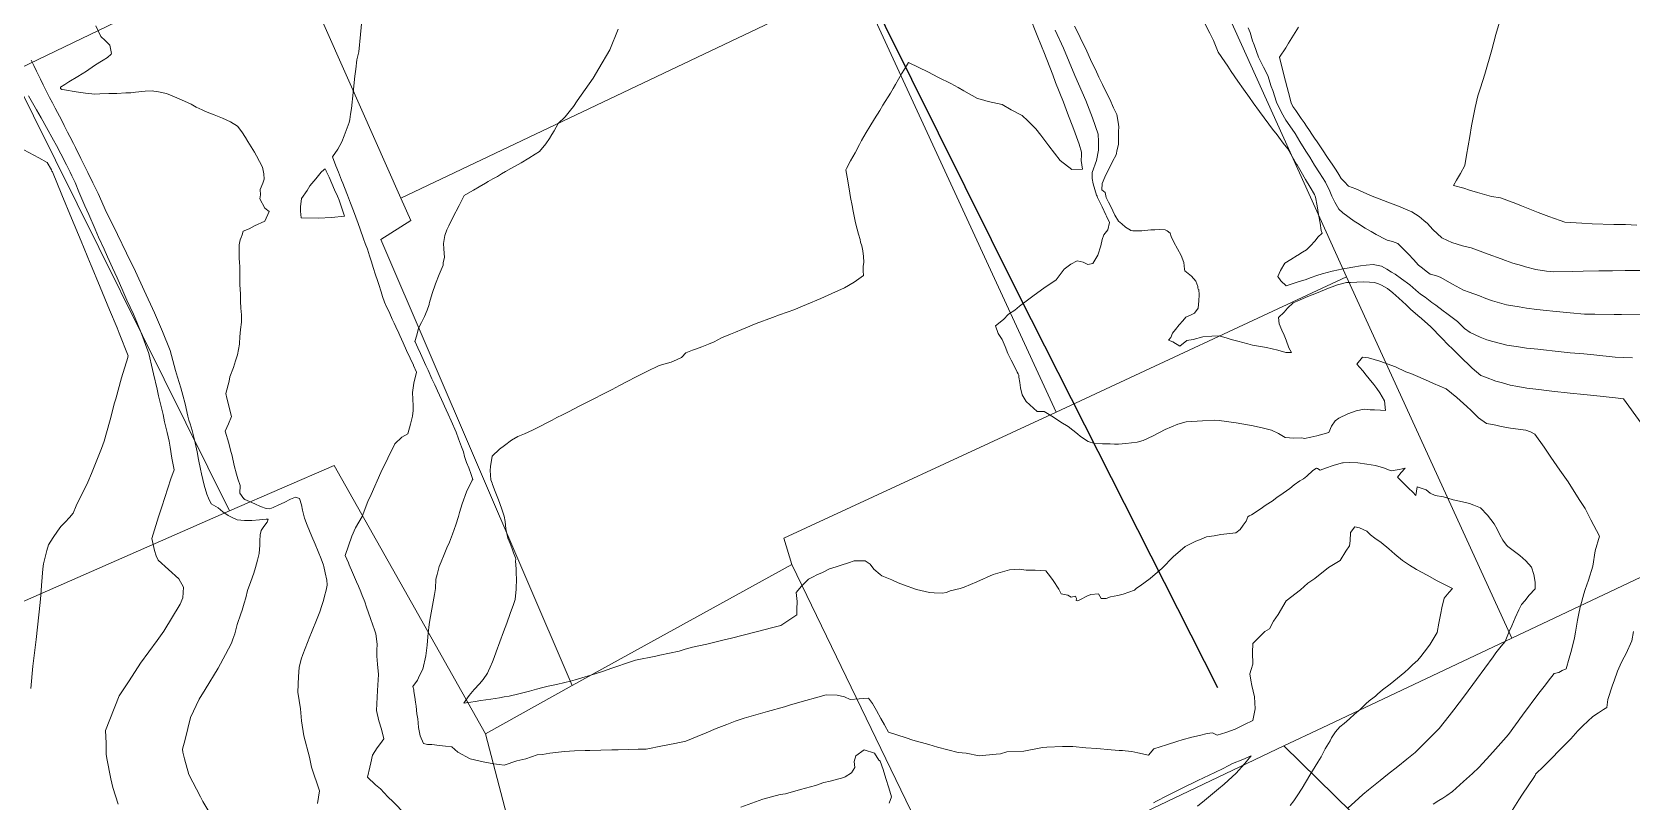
# Model space of a CAD drawing. Header units: inches. Extents: x 11351264 to 11356330, y 6702313 to 6706468.
# Drawn here: x 11352749 to 11353543, y 6703324 to 6703706 of the extents above; entities that cross this region are included whole.
import ezdxf

# ---------------------------------------------------------------- set-up
doc = ezdxf.new("R2010")
doc.units = ezdxf.units.IN
doc.header["$MEASUREMENT"] = 0
doc.layers.add('Shumate_Contours_clip1', color=7, linetype='Continuous', lineweight=0)
doc.layers.add('Shumate_Parcels_clip1', color=7, linetype='Continuous', lineweight=0)
doc.layers.add('Shumate_Streets_clip1', color=7, linetype='Continuous')

msp = doc.modelspace()

# ---------------------------------------------------------------- linework, layer by layer
at = {"layer": 'Shumate_Contours_clip1'}
for points, elevation in [([(11352780.65, 6703708.97), (11352783.19, 6703703.67), (11352785.29, 6703701.74), (11352787.64, 6703699.42), (11352788.48, 6703695.2), (11352788.27, 6703694.97), (11352786.45, 6703693.23), (11352784.36, 6703691.98), (11352782.62, 6703690.99), (11352780.12, 6703689.3), (11352776.07, 6703686.44), (11352771.82, 6703683.77), (11352767.39, 6703681.26), (11352765.26, 6703679.84), (11352763.16, 6703678.56), (11352763.24, 6703677.95), (11352763.77, 6703677.33), (11352765.09, 6703677.18), (11352770.96, 6703676.2), (11352775.64, 6703675.59), (11352780.17, 6703675.09), (11352782.7, 6703675.26), (11352787.08, 6703675.47), (11352789.13, 6703675.45), (11352791.06, 6703675.43), (11352795.55, 6703675.69), (11352798.06, 6703675.83), (11352800.33, 6703676.09), (11352805.15, 6703676.53), (11352808.78, 6703676.77), (11352809.44, 6703676.63), (11352810.59, 6703676.4), (11352811.87, 6703676.17), (11352815.69, 6703675.41), (11352818.51, 6703674.26), (11352823.13, 6703672.3), (11352827.95, 6703670.1), (11352830.55, 6703668.72), (11352833.39, 6703667.29), (11352835.05, 6703666.48), (11352837.25, 6703665.71), (11352839.48, 6703664.79), (11352843.54, 6703663.12), (11352847.48, 6703661.35), (11352850.97, 6703659.2), (11352853.14, 6703656.44), (11352854.92, 6703653.68), (11352856.14, 6703651.57), (11352859.34, 6703646.4), (11352860.38, 6703644.53), (11352863.32, 6703638.86), (11352863.98, 6703635.57), (11352864.23, 6703632.95), (11352863.59, 6703630.96), (11352862.3, 6703627.82), (11352862.31, 6703625.27), (11352862.07, 6703623.18), (11352864.52, 6703618.58), (11352866.76, 6703616.96), (11352864.56, 6703612.13), (11352859.41, 6703609.75), (11352856.72, 6703608.28), (11352853.87, 6703607.19), (11352853.25, 6703605.31), (11352852.86, 6703604.11), (11352852.34, 6703602.81), (11352851.77, 6703600.47), (11352851.73, 6703596.98), (11352851.83, 6703594.17), (11352851.99, 6703591.38), (11352852.07, 6703590.07), (11352852.08, 6703585.65), (11352852.1, 6703582.77), (11352852.21, 6703579.96), (11352852.28, 6703579.04), (11352852.3, 6703578.47), (11352852.39, 6703575.96), (11352852.49, 6703572.52), (11352852.65, 6703569.09), (11352852.92, 6703565.69), (11352852.95, 6703562.14), (11352852.55, 6703558.48), (11352852.18, 6703554.84), (11352851.92, 6703551.43), (11352851.92, 6703551.27), (11352851.91, 6703551.09), (11352850.95, 6703545.95), (11352850.07, 6703542.94), (11352849.02, 6703539.55), (11352847.19, 6703535.02), (11352846.77, 6703532.83), (11352845.14, 6703526.72), (11352845.72, 6703524.46), (11352848.07, 6703515.39), (11352846.55, 6703511.75), (11352844.93, 6703508.04), (11352846.61, 6703502.04), (11352847.51, 6703498.61), (11352848.26, 6703495.87), (11352849.4, 6703491.04), (11352850.55, 6703486.78), (11352851.21, 6703484.38), (11352852.37, 6703481.14), (11352852.11, 6703477.24), (11352854.2, 6703474.54), (11352854.33, 6703474.42), (11352854.57, 6703474.22), (11352856.85, 6703473.25), (11352859.62, 6703472.01), (11352862.39, 6703470.75), (11352865.13, 6703469.79), (11352867.04, 6703469.51), (11352868.62, 6703470.22), (11352871.42, 6703471.46), (11352874.21, 6703472.76), (11352877.29, 6703474.39), (11352879.7, 6703475.4), (11352881.73, 6703474.72), (11352882.72, 6703471.47), (11352883.2, 6703468.86), (11352884.17, 6703464.9), (11352885.57, 6703461.49), (11352887.89, 6703455.75), (11352889.44, 6703452.06), (11352890.96, 6703448.39), (11352892.45, 6703444.75), (11352893.71, 6703441.64), (11352893.83, 6703440.99), (11352894.5, 6703437.89), (11352895.28, 6703434.14), (11352895.38, 6703431.85), (11352895.39, 6703431.75), (11352894.94, 6703429.18), (11352894.19, 6703426.19), (11352893.58, 6703424.06), (11352892.86, 6703421.69), (11352891.77, 6703418.42), (11352890.53, 6703415.19), (11352887.69, 6703408.24), (11352886.92, 6703406.32), (11352884.5, 6703400.39), (11352883.45, 6703397.35), (11352882.63, 6703394.95), (11352881.52, 6703390.94), (11352881.31, 6703386.37), (11352880.9, 6703378.65), (11352882.19, 6703370.4), (11352882.78, 6703364.38), (11352883.91, 6703356.95), (11352886.7, 6703346.38), (11352887.7, 6703341.55), (11352891.59, 6703329.73), (11352890.67, 6703323.41)], 1414), ([(11352912.61, 6703711.56), (11352912.02, 6703704.73), (11352911.12, 6703696.07), (11352910.15, 6703692.03), (11352909.64, 6703687.54), (11352909.25, 6703683.99), (11352908.43, 6703676), (11352907.48, 6703667.93), (11352906.97, 6703665.16), (11352906.74, 6703662.6), (11352906.31, 6703660.99), (11352904.94, 6703657.06), (11352903.97, 6703654.48), (11352902.65, 6703651.47), (11352900.7, 6703647.84), (11352898.15, 6703644.04), (11352899.83, 6703639.61), (11352901.04, 6703636.43), (11352902.56, 6703632.5), (11352903.19, 6703630.98), (11352904.03, 6703628.82), (11352905.53, 6703624.95), (11352907.03, 6703621.09), (11352908.5, 6703617.24), (11352909.62, 6703614.12), (11352910.77, 6703611.05), (11352911.81, 6703608.22), (11352913.5, 6703603.39), (11352914.35, 6703601.08), (11352915.39, 6703598.22), (11352916.48, 6703594.9), (11352917.39, 6703591.97), (11352918.29, 6703589.11), (11352919.47, 6703585.48), (11352920.36, 6703582.74), (11352921.02, 6703580.73), (11352922.17, 6703577.07), (11352922.96, 6703574.74), (11352923.91, 6703571.99), (11352924.78, 6703570.01), (11352925.64, 6703568.15), (11352926.5, 6703566.29), (11352927.77, 6703563.53), (11352928.65, 6703561.61), (11352929.52, 6703559.7), (11352930.95, 6703556.58), (11352931.43, 6703555.54), (11352933.15, 6703551.78), (11352934.87, 6703548.01), (11352936.59, 6703544.25), (11352938.21, 6703540.71), (11352938.29, 6703540.54), (11352939.79, 6703537.26), (11352938.49, 6703531.86), (11352937.72, 6703527.22), (11352938.04, 6703520.58), (11352938.09, 6703518.29), (11352937.72, 6703515.51), (11352936.79, 6703511.56), (11352935.42, 6703506.77), (11352932.43, 6703505.09), (11352929.05, 6703501.82), (11352922.08, 6703487.59), (11352917.36, 6703476.73), (11352915.67, 6703473.1), (11352912.8, 6703465.68), (11352909.55, 6703460.12), (11352907.77, 6703455.94), (11352904.42, 6703446.4), (11352905.99, 6703442.77), (11352906.17, 6703442.33), (11352906.38, 6703441.83), (11352908.04, 6703437.94), (11352909.01, 6703435.66), (11352909.98, 6703433.39), (11352910.96, 6703431.14), (11352912.1, 6703428.45), (11352912.89, 6703426.56), (11352913.82, 6703424.3), (11352914.16, 6703423.45), (11352914.93, 6703420.73), (11352916.96, 6703415.19), (11352918.18, 6703411.85), (11352918.94, 6703409.55), (11352919.67, 6703407.56), (11352919.95, 6703405.14), (11352920.2, 6703402.24), (11352920.13, 6703399.73), (11352920.17, 6703396.46), (11352920.47, 6703392.47), (11352920.97, 6703387.41), (11352920.35, 6703379.5), (11352919.91, 6703369.61), (11352921.15, 6703364.42), (11352922.36, 6703360.4), (11352923.58, 6703355.53), (11352921.89, 6703353.27), (11352920.27, 6703351.04), (11352917.93, 6703347.38), (11352917.13, 6703343.61), (11352916.62, 6703341.56), (11352915.47, 6703336.5), (11352919.44, 6703332.77), (11352921.95, 6703330.73), (11352925.6, 6703326.85), (11352928.13, 6703324.36), (11352934.21, 6703318.15)], 1412), ([(11353039.8, 6703707.36), (11353035.65, 6703697.06), (11353030.22, 6703687.82), (11353027.46, 6703683.04), (11353019.49, 6703671.78), (11353017.62, 6703668.94), (11353016.11, 6703667.17), (11353013.47, 6703663.81), (11353010.1, 6703660.5), (11353008.13, 6703656.97), (11353006.85, 6703655.08), (11353005.74, 6703653.18), (11353003.85, 6703650.53), (11353000.75, 6703646.67), (11352998.66, 6703645.33), (11352995.43, 6703643.41), (11352991.62, 6703640.99), (11352988.69, 6703639.37), (11352986.55, 6703638.27), (11352983.85, 6703636.75), (11352981.91, 6703635.54), (11352979.87, 6703634.27), (11352977.7, 6703633.06), (11352975.33, 6703631.79), (11352973.96, 6703630.98), (11352970.91, 6703629.2), (11352968.12, 6703627.55), (11352967.67, 6703627.38), (11352963.48, 6703624.85), (11352960.93, 6703619.86), (11352957.79, 6703614.03), (11352955.77, 6703609.84), (11352954.76, 6703607.92), (11352953.81, 6703605.08), (11352953.44, 6703603.08), (11352953.21, 6703600.99), (11352953.38, 6703598.47), (11352953.61, 6703594.15), (11352952.94, 6703591.72), (11352952.95, 6703590.3), (11352951.02, 6703585.7), (11352949.19, 6703581.03), (11352947.52, 6703576.23), (11352946.25, 6703571.86), (11352946.07, 6703571.09), (11352945.99, 6703570.83), (11352945.08, 6703567.95), (11352943.76, 6703564.9), (11352942.22, 6703561.98), (11352940.73, 6703559.03), (11352939.93, 6703555.66), (11352938.99, 6703552.43), (11352939.03, 6703552.35), (11352939.03, 6703552.33), (11352940.37, 6703549.41), (11352941.72, 6703546.49), (11352943.06, 6703543.56), (11352944.41, 6703540.63), (11352945.48, 6703538.28), (11352947.42, 6703534.06), (11352948.82, 6703531.01), (11352950.21, 6703527.96), (11352952.2, 6703523.67), (11352954.48, 6703518.7), (11352955.5, 6703516.44), (11352957.01, 6703513.11), (11352959.47, 6703507.54), (11352960.68, 6703504.32), (11352962.17, 6703500.24), (11352963.09, 6703497.78), (11352963.62, 6703495.56), (11352964.63, 6703492.58), (11352965.65, 6703489.8), (11352966.83, 6703486.55), (11352967.66, 6703484.04), (11352967.34, 6703483.81), (11352964.61, 6703478.02), (11352962.42, 6703471.97), (11352961.1, 6703467.77), (11352960.52, 6703465.79), (11352959.23, 6703461.53), (11352957.62, 6703456.92), (11352956.17, 6703453.01), (11352954.88, 6703450.17), (11352953.5, 6703446.97), (11352951.98, 6703443.31), (11352951.03, 6703440.89), (11352949.98, 6703437.05), (11352949.36, 6703434.66), (11352949.16, 6703430), (11352948.65, 6703427.13), (11352947.34, 6703419.88), (11352946.4, 6703414.28), (11352946.13, 6703412.26), (11352945.5, 6703407.89), (11352945.15, 6703404.11), (11352945.02, 6703401.96), (11352944.4, 6703396.72), (11352942.83, 6703390.07), (11352941.27, 6703386.96), (11352940.24, 6703384.67), (11352938, 6703381.4), (11352938.43, 6703379.81), (11352938.44, 6703379.42), (11352938.52, 6703378.93), (11352938.87, 6703376.15), (11352939.26, 6703373.65), (11352939.58, 6703371.67), (11352939.98, 6703367.87), (11352940.35, 6703365.51), (11352940.62, 6703363.45), (11352940.81, 6703361.13), (11352941.51, 6703357.01), (11352943.24, 6703353.26), (11352945.27, 6703352.78), (11352947.31, 6703352.79), (11352951.11, 6703352.26), (11352954.16, 6703351.92), (11352957.37, 6703351.59), (11352960.31, 6703349), (11352966.4, 6703345.61), (11352971.27, 6703344.52), (11352973.66, 6703344.02), (11352978.1, 6703343.22), (11352980.74, 6703342.87), (11352983.24, 6703342.41), (11352989.52, 6703344.65), (11352994.07, 6703345.66), (11352999.67, 6703347.59), (11353002.34, 6703347.84), (11353005.97, 6703348.37), (11353013.21, 6703349.29), (11353018.18, 6703349.54), (11353023.5, 6703349.74), (11353025.81, 6703349.77), (11353036.59, 6703350.07), (11353039.79, 6703350.08), (11353049.67, 6703350.35), (11353053.77, 6703350.4), (11353061.75, 6703352), (11353067.83, 6703353.23), (11353073.37, 6703354.4), (11353078.97, 6703356.77), (11353083.51, 6703358.52), (11353088.35, 6703360.58), (11353093.65, 6703362.58), (11353097.8, 6703364.28), (11353102.26, 6703365.78), (11353105.83, 6703366.85), (11353113.83, 6703369.05), (11353122.27, 6703371.45), (11353125.33, 6703372.36), (11353132.87, 6703374.59), (11353137.61, 6703375.88), (11353142.99, 6703377.42), (11353148.35, 6703377.14), (11353152.06, 6703376.39), (11353154.91, 6703375.02), (11353159.42, 6703375.41), (11353163.97, 6703375.71), (11353165.9, 6703373.02), (11353167.95, 6703369.5), (11353170.07, 6703365.64), (11353171.89, 6703362.47), (11353172.02, 6703362.07), (11353173.94, 6703358.9), (11353182.68, 6703356), (11353185.96, 6703354.89), (11353193.97, 6703352.66), (11353198.25, 6703351.44), (11353208.49, 6703348.81), (11353212.41, 6703348.38), (11353218.79, 6703347.06), (11353227.26, 6703347.94), (11353229.4, 6703348.05), (11353232.55, 6703349.06), (11353241.08, 6703349.36), (11353250.3, 6703351.25), (11353252.49, 6703351.37), (11353260.17, 6703351.68), (11353265.4, 6703351.78), (11353271.76, 6703351.14), (11353277.25, 6703350.71), (11353284.3, 6703350.05), (11353288.3, 6703349.76), (11353289.97, 6703349.72), (11353291.21, 6703349.66), (11353294.53, 6703349.21), (11353297.56, 6703348.62), (11353302.78, 6703347.39), (11353305.43, 6703350.59), (11353311.78, 6703352.52), (11353317.44, 6703354.35), (11353319.5, 6703355), (11353324.35, 6703356.39), (11353328.14, 6703357.19), (11353331.93, 6703358.14), (11353334.54, 6703358.58), (11353336.84, 6703357.36), (11353341.28, 6703358.74), (11353345.81, 6703360.4), (11353350.5, 6703362.59), (11353354.68, 6703364.61), (11353355.76, 6703370.45), (11353355.39, 6703376.39), (11353354.16, 6703381.98), (11353353.68, 6703384.67), (11353353.2, 6703387.68), (11353353.85, 6703389.95), (11353354.64, 6703392.59), (11353354.37, 6703398.34), (11353354.64, 6703402.81), (11353360.48, 6703408.79), (11353362.84, 6703410.07), (11353364.89, 6703413.78), (11353367.12, 6703417.21), (11353371.14, 6703423.99), (11353378.26, 6703429.44), (11353381.96, 6703432.64), (11353385.34, 6703434.97), (11353392.11, 6703440.5), (11353397.91, 6703443.91), (11353400.81, 6703448.58), (11353402.61, 6703451.23), (11353402.91, 6703453.74), (11353403.12, 6703457.76), (11353405.2, 6703460.63), (11353407.51, 6703460.14), (11353411.09, 6703458.43), (11353412.96, 6703456.64), (11353415.08, 6703454.97), (11353418.3, 6703452.9), (11353422.07, 6703449.65), (11353425.06, 6703446.99), (11353428.84, 6703443.94), (11353432.37, 6703441.63), (11353435.77, 6703439.49), (11353441, 6703436.59), (11353446.07, 6703433.85), (11353449.04, 6703432.39), (11353451.08, 6703431.38), (11353453.72, 6703430.13), (11353451.95, 6703428.17), (11353449.44, 6703425.25), (11353448.28, 6703420.46), (11353447.83, 6703417.86), (11353446.9, 6703412.94), (11353446.11, 6703408.28), (11353442.52, 6703402.38), (11353441.28, 6703400.58), (11353437.95, 6703396.41), (11353436.44, 6703394.53), (11353433.76, 6703392.16), (11353431.77, 6703390.17), (11353430.07, 6703388.62), (11353426.36, 6703385.67), (11353422.67, 6703382.71), (11353418.99, 6703379.75), (11353416.49, 6703377.74), (11353415.37, 6703376.63), (11353414.86, 6703376.12), (11353412.37, 6703374.42), (11353410.69, 6703372.86), (11353407.78, 6703370.14), (11353405.09, 6703367.77), (11353402.52, 6703365.47), (11353399.9, 6703363.19), (11353397.83, 6703361.53), (11353395.53, 6703358.96), (11353393.7, 6703356.11), (11353392.97, 6703354.57), (11353390.54, 6703350.5), (11353388.44, 6703346.63), (11353386.89, 6703344.01), (11353382.95, 6703337.57), (11353379.15, 6703331.06), (11353376.67, 6703327.24), (11353375, 6703324.73), (11353373.11, 6703322.45)], 1410), ([(11353244.09, 6703712.99), (11353247.24, 6703704.96), (11353250.1, 6703698.14), (11353250.88, 6703696.02), (11353255.39, 6703684.64), (11353256.77, 6703680.9), (11353260.64, 6703671.15), (11353262.63, 6703665.65), (11353265.85, 6703657.65), (11353268.48, 6703650.26), (11353269.55, 6703646.34), (11353269.66, 6703644.85), (11353269.39, 6703642.24), (11353270.09, 6703637.89), (11353264.85, 6703637.78), (11353259.07, 6703642.14), (11353253.47, 6703649.48), (11353249.42, 6703654.79), (11353246.91, 6703657.96), (11353243.08, 6703661.81), (11353240.19, 6703664.48), (11353234.7, 6703667.39), (11353230.19, 6703669.93), (11353223.37, 6703671.41), (11353219.97, 6703672.37), (11353218, 6703673.01), (11353211.3, 6703676.76), (11353208.52, 6703678.36), (11353204.82, 6703680.36), (11353198.76, 6703683.43), (11353193.4, 6703686.09), (11353188.87, 6703688.37), (11353183.73, 6703690.87), (11353181.79, 6703687.56), (11353180.35, 6703685.09), (11353177.33, 6703679.81), (11353176.21, 6703677.88), (11353174.9, 6703675.64), (11353171.15, 6703669.7), (11353169.51, 6703667.02), (11353166.94, 6703662.85), (11353164.63, 6703659.1), (11353162.78, 6703656.01), (11353161.67, 6703654.14), (11353160.58, 6703652.15), (11353159.46, 6703650.1), (11353157.28, 6703646.04), (11353155.09, 6703641.99), (11353153.09, 6703638.31), (11353152.74, 6703637.65), (11353153.65, 6703632.05), (11353154.71, 6703625.99), (11353155.09, 6703623.92), (11353155.83, 6703619.93), (11353156.38, 6703617.15), (11353157, 6703613.86), (11353157.56, 6703611.34), (11353158.33, 6703608.23), (11353159.04, 6703605.71), (11353159.77, 6703602.99), (11353160.08, 6703601.68), (11353160.64, 6703599.83), (11353161.21, 6703597.36), (11353161.57, 6703594.56), (11353161.73, 6703591.78), (11353161.27, 6703589.74), (11353161.33, 6703587.6), (11353161.44, 6703585.16), (11353156.92, 6703581.87), (11353152.06, 6703579.06), (11353145.76, 6703576.32), (11353140.33, 6703573.87), (11353133.29, 6703570.84), (11353129.24, 6703569.14), (11353127.35, 6703568.36), (11353119.78, 6703565.64), (11353116.27, 6703564.32), (11353108.23, 6703561.34), (11353103.09, 6703559.25), (11353101.09, 6703558.41), (11353097.94, 6703557.12), (11353095.47, 6703556.08), (11353091.13, 6703554.33), (11353087.35, 6703552.29), (11353084.59, 6703551.16), (11353081.23, 6703549.78), (11353078.17, 6703548.64), (11353076.63, 6703548.18), (11353073.3, 6703546.91), (11353071.45, 6703544.79), (11353071.17, 6703544.6), (11353068.68, 6703543.43), (11353066.03, 6703542.29), (11353063.13, 6703541.34), (11353060.19, 6703540.57), (11353054.05, 6703537.66), (11353048.37, 6703534.81), (11353044.57, 6703532.77), (11353040.52, 6703530.65), (11353036.87, 6703528.76), (11353032.93, 6703526.71), (11353027.03, 6703523.71), (11353020.82, 6703520.54), (11353017.97, 6703519.1), (11353015.1, 6703517.66), (11353012.25, 6703516.22), (11353009.41, 6703514.78), (11353009.4, 6703514.77), (11353007.01, 6703513.45), (11353004.15, 6703511.98), (11353001.2, 6703510.47), (11352997.29, 6703508.53), (11352993.28, 6703506.7), (11352990.01, 6703505.37), (11352986.91, 6703503.61), (11352983.45, 6703500.87), (11352980.96, 6703499.05), (11352977.22, 6703495.62), (11352976.54, 6703490.61), (11352976.27, 6703488.56), (11352976.63, 6703483.86), (11352977.32, 6703482.19), (11352977.48, 6703481.68), (11352978.87, 6703478.14), (11352980.41, 6703474), (11352981.85, 6703469.92), (11352983.19, 6703465.89), (11352983.73, 6703463.33), (11352984.14, 6703459.55), (11352985.15, 6703455.02), (11352986.21, 6703452.34), (11352987.2, 6703449.74), (11352987.94, 6703447.7), (11352988.82, 6703445.29), (11352989.02, 6703444.58), (11352988.99, 6703444.41), (11352988.94, 6703443.73), (11352989.27, 6703439.7), (11352989.25, 6703437.28), (11352989.37, 6703434.99), (11352989.14, 6703429.75), (11352988.67, 6703424.61), (11352987.93, 6703422.13), (11352986.29, 6703417.61), (11352984.61, 6703412.87), (11352982.94, 6703408.61), (11352981.14, 6703403.61), (11352979.3, 6703398.64), (11352978.23, 6703395.85), (11352977.42, 6703393.7), (11352976.25, 6703390.98), (11352975.41, 6703389.28), (11352974.98, 6703388.15), (11352972.85, 6703384.94), (11352971, 6703382.85), (11352968.43, 6703380.03), (11352965.95, 6703377.04), (11352964.17, 6703374.65), (11352963.21, 6703373.25), (11352966.68, 6703373.72), (11352968.92, 6703374.08), (11352971.6, 6703374.47), (11352976.66, 6703375.25), (11352980.98, 6703375.93), (11352983.2, 6703376.3), (11352985.66, 6703376.7), (11352990.48, 6703377.8), (11352993.25, 6703378.46), (11352995.85, 6703379.08), (11352999.37, 6703380.15), (11353002.45, 6703381.01), (11353005.08, 6703381.61), (11353009.23, 6703382.52), (11353013.42, 6703383.49), (11353016.1, 6703384.12), (11353018.52, 6703384.7), (11353021.82, 6703385.71), (11353026.32, 6703387.02), (11353032.05, 6703388.95), (11353036.67, 6703390.53), (11353046.44, 6703393.8), (11353048.37, 6703394.45), (11353058.44, 6703396.57), (11353060.45, 6703397.02), (11353070.05, 6703399.06), (11353073.1, 6703400.05), (11353076.71, 6703400.94), (11353083.73, 6703402.54), (11353091.77, 6703404.48), (11353096.03, 6703405.47), (11353108.28, 6703408.56), (11353116.59, 6703410.73), (11353120.49, 6703411.75), (11353126.41, 6703415.65), (11353128.42, 6703417.02), (11353128.44, 6703419.83), (11353128.64, 6703423.69), (11353128.08, 6703428.07), (11353130.81, 6703431.15), (11353134.28, 6703434.71), (11353136.49, 6703435.9), (11353138.4, 6703436.81), (11353141.23, 6703437.94), (11353144.58, 6703439.75), (11353147.9, 6703440.75), (11353150.41, 6703441.66), (11353154.04, 6703442.76), (11353156.82, 6703443.8), (11353159.35, 6703443.74), (11353162.31, 6703443.77), (11353164.73, 6703442.19), (11353166.66, 6703439.59), (11353169.68, 6703436.94), (11353170.62, 6703436.41), (11353175.59, 6703434.27), (11353178.63, 6703432.93), (11353181.4, 6703431.84), (11353187.73, 6703429.56), (11353194.19, 6703428.09), (11353196.55, 6703427.98), (11353200.52, 6703427.8), (11353202.68, 6703428.07), (11353204.53, 6703428.86), (11353209.48, 6703430.06), (11353211.48, 6703430.69), (11353217.63, 6703433.31), (11353225.75, 6703436.96), (11353233.96, 6703439.35), (11353238.83, 6703439.69), (11353242.12, 6703439.2), (11353246.6, 6703439.19), (11353252, 6703438.73), (11353254.28, 6703435.86), (11353255.51, 6703434.08), (11353258.32, 6703429.72), (11353259.54, 6703427.46), (11353262.77, 6703426.72), (11353264.5, 6703425.81), (11353266.59, 6703426.22), (11353266.85, 6703425.77), (11353267.22, 6703425.05), (11353266.97, 6703424.07), (11353267.84, 6703423.95), (11353269.17, 6703424.52), (11353272.19, 6703426.22), (11353274.33, 6703427.16), (11353278.02, 6703427.43), (11353279.45, 6703425.04), (11353281.88, 6703425.12), (11353284.07, 6703425.86), (11353287.61, 6703426.63), (11353290.28, 6703427.29), (11353295.93, 6703429.2), (11353296.83, 6703430.15), (11353298.71, 6703431.36), (11353303.64, 6703434.98), (11353309.58, 6703440.07), (11353315.15, 6703445.82), (11353321.1, 6703450.79), (11353326.35, 6703453.5), (11353329.02, 6703454.53), (11353331.65, 6703455.64), (11353335.41, 6703456.17), (11353338.68, 6703456.89), (11353346.24, 6703457.7), (11353348.32, 6703459.3), (11353349.76, 6703461.44), (11353351.29, 6703463.49), (11353352.12, 6703465.66), (11353352.83, 6703466.01), (11353353.98, 6703466.5), (11353358.32, 6703469.4), (11353361.23, 6703471.46), (11353364.14, 6703473.38), (11353366.43, 6703475.23), (11353369.61, 6703477.35), (11353373.01, 6703479.63), (11353375.17, 6703481.41), (11353377.95, 6703483.35), (11353379.66, 6703484.46), (11353381.37, 6703485.74), (11353384.43, 6703488.61), (11353386.21, 6703489.67), (11353386.68, 6703489.57), (11353388.03, 6703488.76), (11353390.61, 6703489.65), (11353394.48, 6703491.04), (11353398.38, 6703492.22), (11353399.09, 6703492.36), (11353399.35, 6703492.42), (11353402.74, 6703492.55), (11353406.76, 6703492.33), (11353411.13, 6703491.66), (11353415.51, 6703490.97), (11353419.41, 6703489.83), (11353423.16, 6703488.38), (11353427.13, 6703489.01), (11353430.22, 6703489.63), (11353428.2, 6703487.57), (11353426.41, 6703485.3), (11353427.97, 6703483.65), (11353429.53, 6703482.17), (11353431.86, 6703479.82), (11353433.95, 6703477.79), (11353435.54, 6703476.13), (11353436.18, 6703480.46), (11353440.64, 6703479.02), (11353442.53, 6703477.39), (11353445.04, 6703476.1), (11353449.23, 6703475.46), (11353454.03, 6703473.95), (11353458.63, 6703473.06), (11353462.06, 6703472.12), (11353464.23, 6703471.42), (11353467.52, 6703470.02), (11353470.94, 6703466.37), (11353474.36, 6703462.16), (11353475.85, 6703459.44), (11353477.09, 6703456.62), (11353478.68, 6703453.93), (11353480.44, 6703451.6), (11353481.06, 6703450.94), (11353483.69, 6703448.87), (11353486.98, 6703446.43), (11353490.03, 6703443.7), (11353492.8, 6703440.64), (11353493.98, 6703436.99), (11353494.68, 6703433.27), (11353494.57, 6703429.85), (11353491.61, 6703426.75), (11353489.58, 6703423.94), (11353487.89, 6703422.13), (11353486.55, 6703419.4), (11353484.72, 6703415.52), (11353483.08, 6703411.59), (11353481.82, 6703408.74), (11353479.7, 6703403.81), (11353477.76, 6703401.41), (11353475.13, 6703398.15), (11353473.78, 6703396.18), (11353465.52, 6703384.93), (11353459.53, 6703376.83), (11353454.34, 6703369.98), (11353452.04, 6703366.97), (11353447.1, 6703360.64), (11353444.5, 6703358.19), (11353442.4, 6703356.03), (11353440.7, 6703354.4), (11353439.24, 6703352.9), (11353437.17, 6703350.73), (11353435.16, 6703348.74), (11353430.93, 6703345.41), (11353426.47, 6703341.83), (11353421.42, 6703337.86), (11353417.8, 6703334.93), (11353411.92, 6703330.28), (11353409.09, 6703327.92), (11353407.14, 6703326.12), (11353405.13, 6703324.37), (11353401.88, 6703321.25)], 1408), ([(11353256.63, 6703706.77), (11353260.69, 6703697.89), (11353266.38, 6703684.39), (11353271.76, 6703672.02), (11353274.32, 6703665.45), (11353275.1, 6703663.42), (11353277.91, 6703655.22), (11353278.02, 6703651.65), (11353278.1, 6703647.3), (11353277.11, 6703642.14), (11353274.86, 6703636.25), (11353274.89, 6703633.32), (11353275.48, 6703630.66), (11353276.98, 6703625.04), (11353277.42, 6703624.56), (11353277.63, 6703623.8), (11353278.72, 6703621.49), (11353279.82, 6703619.18), (11353281.68, 6703615.29), (11353282, 6703614.62), (11353283.51, 6703611.43), (11353282.73, 6703607.78), (11353280.75, 6703605.41), (11353279.92, 6703602.99), (11353279.25, 6703599.87), (11353277.66, 6703595.21), (11353275.23, 6703591.09), (11353272.84, 6703590.68), (11353270.53, 6703591.79), (11353267.54, 6703592.48), (11353264.29, 6703590.83), (11353260.97, 6703588.32), (11353259.5, 6703586.35), (11353257.04, 6703583.1), (11353250.99, 6703578.98), (11353246.19, 6703575.5), (11353242.9, 6703572.99), (11353238.91, 6703569.94), (11353236.5, 6703568.03), (11353233.38, 6703566.03), (11353230.92, 6703563.37), (11353226.89, 6703560.32), (11353228.36, 6703556.45), (11353230.35, 6703553.53), (11353231.79, 6703550.08), (11353233.03, 6703546.62), (11353234.74, 6703543.21), (11353236.51, 6703539.82), (11353237.66, 6703537.37), (11353238.27, 6703536.42), (11353238.52, 6703535.85), (11353238.62, 6703534.86), (11353239.11, 6703532.2), (11353239.44, 6703529.48), (11353240.2, 6703526.05), (11353242.1, 6703522.72), (11353247.59, 6703517.86), (11353251.12, 6703517.72), (11353255.69, 6703514.91), (11353259.35, 6703512.56), (11353263.05, 6703510.31), (11353267.6, 6703506.72), (11353269.1, 6703505.36), (11353273, 6703502.91), (11353276.02, 6703502.01), (11353280.03, 6703501.79), (11353283.91, 6703501.74), (11353285.99, 6703501.6), (11353288.02, 6703501.58), (11353291.69, 6703501.95), (11353294.42, 6703502.31), (11353297.28, 6703502.54), (11353300.18, 6703503.46), (11353305.16, 6703505.75), (11353311.06, 6703508.84), (11353317.45, 6703511.54), (11353321.53, 6703512.72), (11353329.66, 6703513.15), (11353335.76, 6703513.55), (11353337.9, 6703513.25), (11353346.35, 6703512.18), (11353354.73, 6703510.62), (11353359.84, 6703509.45), (11353363.86, 6703508.61), (11353367.31, 6703506.96), (11353370.67, 6703504.87), (11353375.02, 6703504.54), (11353378.88, 6703504.69), (11353380.31, 6703504.38), (11353383.31, 6703505.03), (11353386.3, 6703505.71), (11353389.28, 6703506.51), (11353392.25, 6703507.43), (11353393.69, 6703510.47), (11353395.44, 6703513.23), (11353397.24, 6703514.42), (11353401.73, 6703516.71), (11353405.87, 6703518.04), (11353409.83, 6703518.89), (11353412.79, 6703518.69), (11353414.98, 6703518.69), (11353417.95, 6703518.48), (11353420.42, 6703518.31), (11353419.93, 6703523), (11353417.63, 6703526.97), (11353416.06, 6703529.13), (11353414.68, 6703531.11), (11353412.31, 6703534.01), (11353410.9, 6703535.87), (11353409.24, 6703537.99), (11353406.27, 6703541.22), (11353408.95, 6703544.69), (11353411.9, 6703544.36), (11353417.54, 6703542.81), (11353425.35, 6703539.98), (11353430.53, 6703537.46), (11353432.97, 6703536.59), (11353436.41, 6703535.17), (11353441.77, 6703532.86), (11353444.21, 6703531.65), (11353450.51, 6703528.99), (11353455.83, 6703524.68), (11353460.74, 6703520.3), (11353462.86, 6703518.21), (11353466.58, 6703514.72), (11353470.56, 6703511.92), (11353472.57, 6703511.49), (11353475.08, 6703511), (11353477.82, 6703510.35), (11353482.37, 6703509.54), (11353489.98, 6703508.54), (11353492.28, 6703507.76), (11353494.51, 6703506.63), (11353499.07, 6703500.04), (11353502.49, 6703495.1), (11353506.89, 6703488.7), (11353510.94, 6703482.88), (11353516.55, 6703474.15), (11353519.42, 6703469.64), (11353522.29, 6703464.01), (11353526.53, 6703455.95), (11353524.39, 6703448.74), (11353523.29, 6703441.17), (11353521.1, 6703434.22), (11353519.52, 6703429.48), (11353518.8, 6703427.33), (11353517.12, 6703421.3), (11353516.82, 6703420.26), (11353516.78, 6703419.95), (11353516.48, 6703418.48), (11353515.68, 6703414.33), (11353515, 6703410.4), (11353514.6, 6703408.36), (11353514.09, 6703405.64), (11353512.97, 6703400.76), (11353512.29, 6703398.36), (11353511.56, 6703395.54), (11353509.99, 6703390.24), (11353508.12, 6703389.37), (11353506.36, 6703388.34), (11353504.05, 6703387.89), (11353501.13, 6703384.19), (11353499.8, 6703382.32), (11353496.53, 6703378.15), (11353488.4, 6703367.23), (11353481.45, 6703357.76), (11353478.93, 6703354.92), (11353473.68, 6703349), (11353470.49, 6703345.44), (11353466.77, 6703341.31), (11353463.51, 6703338.3), (11353459.13, 6703334.34), (11353453.67, 6703329.4), (11353450.79, 6703327.49), (11353448.83, 6703326.15), (11353446.93, 6703324.91), (11353443.99, 6703323.07)], 1406), ([(11353266.14, 6703708.77), (11353268.09, 6703704.94), (11353269.78, 6703701.41), (11353271.7, 6703697.64), (11353274.62, 6703691.06), (11353276.53, 6703687.34), (11353278.26, 6703683.54), (11353280.1, 6703679.93), (11353281.9, 6703676.05), (11353283.69, 6703672.55), (11353285.51, 6703668.34), (11353287.19, 6703665.06), (11353287.87, 6703661.13), (11353288.07, 6703658.95), (11353287.94, 6703656.56), (11353287.96, 6703654.54), (11353287.96, 6703650.16), (11353287.3, 6703647.71), (11353286.74, 6703645.05), (11353285.07, 6703641.78), (11353284.04, 6703639.51), (11353282.33, 6703636.42), (11353281.23, 6703633.93), (11353279.8, 6703630.82), (11353279.79, 6703627.75), (11353281.35, 6703626.28), (11353281.92, 6703623.8), (11353282.95, 6703621.62), (11353284.11, 6703619.37), (11353285.18, 6703617.27), (11353286.23, 6703615.16), (11353287.9, 6703612.16), (11353289.64, 6703610.76), (11353291.46, 6703609.12), (11353293.86, 6703607.65), (11353294.07, 6703607.53), (11353294.21, 6703607.46), (11353295.15, 6703607.33), (11353299.54, 6703607.27), (11353303.99, 6703607.8), (11353306.07, 6703607.85), (11353308.44, 6703607.93), (11353311.13, 6703607.88), (11353312.04, 6703607.4), (11353313.55, 6703606.16), (11353314.18, 6703604.46), (11353315.47, 6703601.68), (11353317.17, 6703598.4), (11353318.99, 6703595.17), (11353320.46, 6703591.57), (11353320.66, 6703588.42), (11353320.93, 6703587.55), (11353324.21, 6703584.82), (11353326.34, 6703582.37), (11353327.27, 6703579.75), (11353327.39, 6703579.14), (11353327.54, 6703578.48), (11353327.86, 6703578.25), (11353327.91, 6703575.56), (11353327.79, 6703572.68), (11353327.53, 6703568.95), (11353325.69, 6703566.55), (11353323.71, 6703565.48), (11353321.63, 6703564.71), (11353321.45, 6703564.5), (11353319.82, 6703562.7), (11353318.04, 6703560.72), (11353316.29, 6703558.47), (11353314.84, 6703556.66), (11353313.94, 6703554.47), (11353312.74, 6703553.17), (11353314.98, 6703552.4), (11353318.37, 6703550.18), (11353321.79, 6703553.01), (11353324.96, 6703553.46), (11353329.85, 6703554.88), (11353334.21, 6703555.11), (11353337.9, 6703555.22), (11353341.88, 6703554.21), (11353343.83, 6703553.55), (11353347.21, 6703552.72), (11353352.08, 6703551.35), (11353354.43, 6703550.74), (11353356.47, 6703550.32), (11353361.39, 6703549.44), (11353364.14, 6703548.91), (11353366.98, 6703548.19), (11353370.94, 6703546.97), (11353373.77, 6703546.97), (11353372.49, 6703549.42), (11353371.06, 6703553.16), (11353370.08, 6703555.61), (11353369.06, 6703558.08), (11353367.66, 6703561.18), (11353367.28, 6703564.34), (11353370.11, 6703567.1), (11353371.86, 6703569.01), (11353374.55, 6703571.59), (11353377.81, 6703573.03), (11353381.02, 6703574.39), (11353387.06, 6703576.81), (11353391.34, 6703578.55), (11353396.56, 6703580.65), (11353401.02, 6703581.8), (11353403.04, 6703581.81), (11353406.17, 6703581.83), (11353409.46, 6703581.99), (11353412.49, 6703581.96), (11353414.91, 6703581.7), (11353416.88, 6703581.15), (11353418.49, 6703580.41), (11353421.37, 6703578.68), (11353424.06, 6703576.57), (11353427.04, 6703574), (11353430.59, 6703570.72), (11353432.84, 6703568.6), (11353436.43, 6703565.33), (11353438.24, 6703563.87), (11353442.95, 6703559.74), (11353448.11, 6703554.34), (11353451.7, 6703550.66), (11353453.42, 6703548.97), (11353456.56, 6703545.83), (11353459.12, 6703543.36), (11353461.48, 6703541.3), (11353463.45, 6703539.34), (11353467.72, 6703535.56), (11353469.97, 6703534.79), (11353475.06, 6703532.78), (11353478.38, 6703532.01), (11353482.19, 6703530.83), (11353486.11, 6703530.12), (11353490.44, 6703529.38), (11353496.39, 6703528.73), (11353500.35, 6703528.22), (11353502.99, 6703527.94), (11353512.06, 6703526.93), (11353518.75, 6703526.23), (11353523.77, 6703525.7), (11353534.47, 6703524.57), (11353538.42, 6703524.15), (11353547.28, 6703512.08)], 1404), ([(11353330.96, 6703709.78), (11353333.22, 6703705.33), (11353335.13, 6703701.66), (11353337.47, 6703695.9), (11353340.67, 6703691.12), (11353342.15, 6703688.91), (11353343.89, 6703686.32), (11353347.12, 6703681.53), (11353349.99, 6703677.56), (11353353.03, 6703673.36), (11353354.83, 6703670.79), (11353357.89, 6703666.52), (11353360.22, 6703663.38), (11353362.55, 6703660.26), (11353364.9, 6703657.16), (11353366.15, 6703655.54), (11353367.49, 6703653.71), (11353369.73, 6703650.84), (11353371.9, 6703648.06), (11353374.14, 6703644.18), (11353376.33, 6703640.41), (11353376.53, 6703640.09), (11353378.56, 6703636.59), (11353380.77, 6703632.81), (11353382.99, 6703629.04), (11353385.22, 6703625.29), (11353385.72, 6703624.02), (11353386.46, 6703619.73), (11353387.21, 6703615.43), (11353387.98, 6703611.12), (11353388.46, 6703607.51), (11353389.07, 6703606.21), (11353386.92, 6703604.24), (11353385.6, 6703602.41), (11353385.41, 6703602.16), (11353383.21, 6703599.95), (11353381.23, 6703597.99), (11353379.21, 6703596.72), (11353376.93, 6703595.3), (11353376.61, 6703595.15), (11353373.41, 6703593.15), (11353370.52, 6703591.35), (11353368.31, 6703587.68), (11353366.96, 6703584.69), (11353368.47, 6703582.53), (11353371.22, 6703580.06), (11353375.11, 6703581.34), (11353377.63, 6703582.16), (11353380.55, 6703583.14), (11353383.48, 6703584.14), (11353386.42, 6703585.15), (11353389.07, 6703586.11), (11353393.91, 6703587.28), (11353397.03, 6703588.01), (11353400.15, 6703588.74), (11353401.36, 6703588.83), (11353404.15, 6703589.33), (11353407.97, 6703589.98), (11353410.82, 6703590.39), (11353414.27, 6703590.6), (11353418.39, 6703589.82), (11353421.15, 6703588.36), (11353423.44, 6703586.83), (11353425.18, 6703585.79), (11353428.31, 6703583.59), (11353432.44, 6703580.53), (11353435.49, 6703577.88), (11353437.82, 6703575.98), (11353440.04, 6703574.42), (11353443.41, 6703571.88), (11353445.46, 6703570.44), (11353449, 6703567.74), (11353450.83, 6703566.45), (11353456.14, 6703562.45), (11353459.65, 6703558.92), (11353462.33, 6703556.93), (11353467.41, 6703554.61), (11353470.61, 6703553.37), (11353473.57, 6703552.55), (11353480.52, 6703550.74), (11353486.46, 6703549.78), (11353490.43, 6703549.18), (11353496.05, 6703548.64), (11353500.34, 6703548.2), (11353503.1, 6703547.91), (11353512.05, 6703546.95), (11353518.79, 6703546.3), (11353523.76, 6703545.8), (11353534.4, 6703544.79), (11353542.85, 6703544.41)], 1402), ([(11353352.37, 6703707.91), (11353353.21, 6703705.6), (11353354.51, 6703701.49), (11353355.26, 6703699.49), (11353357.44, 6703693.49), (11353359.94, 6703688.55), (11353361.98, 6703684.42), (11353363.77, 6703678.83), (11353364.51, 6703676.85), (11353366.29, 6703671.2), (11353368.9, 6703666.06), (11353371.01, 6703662.2), (11353372.95, 6703659.45), (11353375.53, 6703655.59), (11353377.95, 6703651.65), (11353380.85, 6703646.91), (11353382.82, 6703643.82), (11353385.23, 6703639.96), (11353387.72, 6703636.02), (11353390.69, 6703631.48), (11353392.82, 6703626.94), (11353393.76, 6703624.6), (11353395.21, 6703621.6), (11353397.28, 6703618.09), (11353399.3, 6703616.21), (11353404.8, 6703612.2), (11353406.59, 6703611.09), (11353410.3, 6703608.69), (11353413.35, 6703607.04), (11353415.81, 6703605.49), (11353420.59, 6703603.09), (11353420.94, 6703602.89), (11353421.21, 6703602.78), (11353423.88, 6703602.05), (11353426.59, 6703601.01), (11353426.76, 6703600.86), (11353429.08, 6703598.61), (11353431.75, 6703595.84), (11353434.23, 6703593.08), (11353436.83, 6703590.32), (11353438.8, 6703588.79), (11353440.57, 6703587.36), (11353442.56, 6703585.94), (11353445.18, 6703585.17), (11353447.56, 6703584.46), (11353453.6, 6703580.92), (11353459.12, 6703577.87), (11353461.9, 6703576.94), (11353466.96, 6703575.17), (11353470.26, 6703573.74), (11353473.44, 6703572.59), (11353480.51, 6703570.66), (11353486.67, 6703569.64), (11353490.42, 6703568.95), (11353495.5, 6703568.39), (11353500.33, 6703567.89), (11353503.44, 6703567.57), (11353512.04, 6703566.64), (11353519.12, 6703565.97), (11353524.31, 6703566.02), (11353533.88, 6703565.9), (11353537.42, 6703565.93), (11353550.51, 6703565.69)], 1400), ([(11353377.23, 6703708.3), (11353374, 6703702.97), (11353372.27, 6703700.31), (11353370.92, 6703698.11), (11353367.76, 6703693.49), (11353369.99, 6703684.67), (11353371.57, 6703678.41), (11353372.28, 6703675.84), (11353373.57, 6703670.81), (11353374.42, 6703669.01), (11353375.86, 6703666.92), (11353377.21, 6703665.02), (11353378.56, 6703663.06), (11353379.99, 6703661.03), (11353381.25, 6703659.2), (11353382.75, 6703657.01), (11353383.9, 6703655.33), (11353385.25, 6703653.24), (11353386.5, 6703651.43), (11353389.09, 6703647.56), (11353391.66, 6703643.7), (11353394.21, 6703639.83), (11353395.89, 6703637.36), (11353397.25, 6703635.25), (11353398.47, 6703633.31), (11353399.95, 6703631.74), (11353402.09, 6703629.44), (11353405.66, 6703628.15), (11353413.04, 6703624.79), (11353421.65, 6703621.63), (11353426.86, 6703619.64), (11353433.48, 6703616.77), (11353437.14, 6703614.47), (11353439.49, 6703612.46), (11353441.31, 6703610.91), (11353443.93, 6703607.99), (11353448.3, 6703603.86), (11353451.13, 6703602.48), (11353453.25, 6703601.56), (11353458.54, 6703599.97), (11353462.86, 6703598.91), (11353471.4, 6703595.79), (11353477.83, 6703593.42), (11353479.92, 6703592.64), (11353483.51, 6703591.33), (11353487.79, 6703590.22), (11353489.9, 6703589.54), (11353494.93, 6703588.13), (11353500.32, 6703587.43), (11353503.9, 6703587.05), (11353513.02, 6703587.25), (11353518.44, 6703587.29), (11353526.15, 6703587.45), (11353533, 6703587.51), (11353539.28, 6703587.63), (11353547.61, 6703587.64)], 1398), ([(11353476.94, 6703710.71), (11353475.19, 6703704.61), (11353473.08, 6703697.06), (11353469.68, 6703684.99), (11353467.5, 6703678.28), (11353466.18, 6703674.33), (11353464.89, 6703668.52), (11353463.01, 6703659.39), (11353462.19, 6703654.17), (11353460.52, 6703644.82), (11353459.7, 6703639.71), (11353457.66, 6703635.84), (11353455.65, 6703632.49), (11353454.11, 6703629.88), (11353459.33, 6703628.52), (11353462.04, 6703627.58), (11353466.06, 6703626.41), (11353472.93, 6703624.37), (11353477.45, 6703623.67), (11353485, 6703620.85), (11353487.87, 6703619.7), (11353493.64, 6703617.36), (11353496.13, 6703616.47), (11353501.48, 6703614.38), (11353507.03, 6703612.53), (11353509.44, 6703611.64), (11353517.78, 6703611.08), (11353522.98, 6703610.82), (11353533.61, 6703610.44), (11353539.42, 6703610.42), (11353545.09, 6703610.17)], 1396), ([(11352748.57, 6703691.97), (11352749.95, 6703689.23), (11352751.32, 6703686.45), (11352753.29, 6703682.47), (11352754.62, 6703679.78), (11352755.96, 6703677.08), (11352757.79, 6703673.42), (11352759.14, 6703670.77), (11352760.48, 6703668.12), (11352763.85, 6703661.99), (11352765.03, 6703659.61), (11352766.71, 6703656.31), (11352767.79, 6703654.13), (11352769.56, 6703650.63), (11352770.55, 6703648.66), (11352773.29, 6703643.18), (11352776.69, 6703636.31), (11352779.26, 6703631.07), (11352781.8, 6703625.84), (11352786.01, 6703616.5), (11352786.93, 6703614.67), (11352791.41, 6703605.49), (11352795.89, 6703596.31), (11352800.35, 6703587.14), (11352804.74, 6703577.72), (11352809.82, 6703566.74), (11352813.75, 6703557.43), (11352817.59, 6703548.1), (11352820.29, 6703538.06), (11352821.19, 6703534.82), (11352822.91, 6703529.6), (11352823.94, 6703525.84), (11352824.98, 6703521.61), (11352826.29, 6703515.5), (11352826.81, 6703513.5), (11352827.43, 6703511.6), (11352828.53, 6703508.44), (11352829.58, 6703503.73), (11352831.03, 6703497.78), (11352831.68, 6703494.07), (11352832.66, 6703489.21), (11352833.13, 6703486.95), (11352834.52, 6703481.3), (11352835.84, 6703476.74), (11352836.63, 6703474.75), (11352837.89, 6703472.07), (11352841.41, 6703469.97), (11352843.64, 6703468.07), (11352846.37, 6703466.31), (11352848.35, 6703465.2), (11352850.78, 6703464.11), (11352854.44, 6703463.82), (11352858.09, 6703463.8), (11352861.88, 6703464.07), (11352865.28, 6703464.45), (11352865.59, 6703464.4), (11352866.13, 6703464.41), (11352865.72, 6703462.89), (11352863.99, 6703460.85), (11352862.79, 6703458.74), (11352862.28, 6703456.59), (11352862.08, 6703453.63), (11352862.03, 6703451.56), (11352861.71, 6703447.45), (11352860.83, 6703444.11), (11352859.88, 6703440.44), (11352859, 6703437.7), (11352857.64, 6703433.55), (11352856.01, 6703429.02), (11352855.06, 6703425.44), (11352854.3, 6703422.71), (11352853.22, 6703419.36), (11352852.62, 6703417.44), (11352850.86, 6703412.19), (11352849.6, 6703407.64), (11352848.61, 6703404.99), (11352847.95, 6703402.88), (11352845, 6703397.32), (11352841.32, 6703390.52), (11352835, 6703379.91), (11352831.99, 6703375.12), (11352827.75, 6703366.1), (11352825, 6703355.13), (11352823.68, 6703350.33), (11352823.87, 6703348.87), (11352824.76, 6703345.65), (11352826.92, 6703337.85), (11352832.55, 6703326.82), (11352833.79, 6703324.48), (11352840.63, 6703313.19)], 1416), ([(11352747.37, 6703674.27), (11352751.31, 6703667.35), (11352753.55, 6703663.33), (11352756.29, 6703658.51), (11352759.76, 6703652.36), (11352761.27, 6703649.72), (11352763.38, 6703645.57), (11352766.13, 6703640.09), (11352767.91, 6703636.44), (11352768.8, 6703634.58), (11352770.41, 6703631.23), (11352772.3, 6703626.73), (11352775.33, 6703619.72), (11352777.17, 6703615.38), (11352780.35, 6703608.16), (11352782.07, 6703604.14), (11352784.86, 6703598.19), (11352786.57, 6703594.42), (11352789.06, 6703589.06), (11352791.24, 6703584.03), (11352794.14, 6703577.56), (11352796.15, 6703572.93), (11352799.33, 6703566.03), (11352801.11, 6703562), (11352803.59, 6703555.94), (11352805.37, 6703551.08), (11352807.04, 6703546.55), (11352808.81, 6703538.62), (11352809.32, 6703536.45), (11352811.06, 6703528.91), (11352811.81, 6703525.57), (11352814.14, 6703516.28), (11352814.85, 6703512.65), (11352816.04, 6703507.44), (11352817.02, 6703503.09), (11352817.54, 6703500.09), (11352818.47, 6703494.74), (11352819.5, 6703488.9), (11352817.97, 6703484.37), (11352813.41, 6703470.56), (11352811.87, 6703465.61), (11352808.52, 6703454.77), (11352809.86, 6703448.96), (11352810.63, 6703446.18), (11352811.7, 6703444.05), (11352816.7, 6703439.46), (11352821.87, 6703434.89), (11352824.13, 6703430.68), (11352823.88, 6703425.45), (11352822.47, 6703422.21), (11352814.41, 6703408.86), (11352811.12, 6703404.31), (11352802.84, 6703392.96), (11352797.23, 6703384.33), (11352792.27, 6703376.81), (11352787.73, 6703365.09), (11352785.5, 6703359.73), (11352785.79, 6703353.32), (11352785.83, 6703347.96), (11352786.16, 6703345.77), (11352788.11, 6703335.72), (11352789.19, 6703331.49), (11352791.74, 6703323.14)], 1418), ([(11352745.04, 6703647.45), (11352749.88, 6703644.85), (11352752.36, 6703643.47), (11352756.52, 6703641.29), (11352758.7, 6703637.51), (11352758.95, 6703637), (11352759.18, 6703636.54), (11352763.92, 6703625.11), (11352768.67, 6703613.69), (11352773.41, 6703602.26), (11352777.97, 6703591.26), (11352778.12, 6703590.93), (11352782.87, 6703579.48), (11352787.56, 6703568.14), (11352791.26, 6703559.22), (11352792.32, 6703556.55), (11352796.75, 6703545.39), (11352796.61, 6703544.93), (11352796.63, 6703544.56), (11352793.52, 6703534.56), (11352790.61, 6703524.08), (11352790.05, 6703522.12), (11352787.78, 6703513.61), (11352785.98, 6703507.18), (11352784.84, 6703503.13), (11352783.45, 6703499.42), (11352778.64, 6703487.11), (11352776.82, 6703482.75), (11352770.98, 6703470.97), (11352769.41, 6703467.4), (11352767.63, 6703465.32), (11352765.58, 6703462.89), (11352763.35, 6703460.82), (11352761.71, 6703458.44), (11352759.62, 6703455.37), (11352757.23, 6703451.74), (11352756.41, 6703448.88), (11352754.72, 6703442.36), (11352754.49, 6703439.82), (11352753.78, 6703431.46), (11352753.37, 6703426.78), (11352753.07, 6703423.09), (11352751.18, 6703404.82), (11352750.4, 6703399.47), (11352749.48, 6703391.5), (11352748.45, 6703380.48)], 1420), ([(11353543.46, 6703408.77), (11353542.56, 6703404.03), (11353539.83, 6703397.91), (11353537.83, 6703394.14), (11353536.82, 6703391.99), (11353535.45, 6703389.13), (11353533.81, 6703384.29), (11353533.06, 6703382.12), (11353530.77, 6703375.06), (11353530.14, 6703371.06), (11353528.61, 6703370.07), (11353526.04, 6703368.49), (11353523.29, 6703366.64), (11353518.24, 6703362.05), (11353515.79, 6703359.43), (11353512.3, 6703355.56), (11353507.83, 6703351), (11353506.07, 6703349.22), (11353503.36, 6703346.45), (11353498.88, 6703341.93), (11353494.87, 6703337.95), (11353494.69, 6703337.39), (11353494.41, 6703337.15), (11353493.96, 6703336.43), (11353488.4, 6703328.14), (11353486.56, 6703325.31), (11353482.43, 6703318.74)], 1404), ([(11353100.71, 6703321.73), (11353111.52, 6703325.58), (11353120.14, 6703327.88), (11353122.77, 6703328.35), (11353130.16, 6703330.44), (11353137.6, 6703332.46), (11353141.74, 6703333.82), (11353144.99, 6703334.54), (11353151.68, 6703336.39), (11353152.34, 6703336.65), (11353155.58, 6703338.73), (11353157.22, 6703341.33), (11353156.83, 6703344.31), (11353157.68, 6703347.06), (11353161.8, 6703350), (11353166.91, 6703348.39), (11353169.15, 6703344.95), (11353169.42, 6703344.72), (11353169.61, 6703344.59), (11353169.76, 6703344.45), (11353171.2, 6703340.33), (11353172.56, 6703335.81), (11353174.04, 6703331.28), (11353175.33, 6703326.77), (11353174.22, 6703323.69)], 1412), ([(11353305.4, 6703323.83), (11353306.8, 6703324.57), (11353308.12, 6703325.29), (11353310.56, 6703326.57), (11353318.96, 6703330.72), (11353327.34, 6703334.82), (11353330.1, 6703336.14), (11353335.7, 6703338.89), (11353339.84, 6703340.85), (11353342.44, 6703342.2), (11353344.53, 6703343.29), (11353349.59, 6703345.33), (11353353.81, 6703347.06), (11353350.4, 6703343.21), (11353346.27, 6703338.59), (11353340.43, 6703333.06), (11353337.55, 6703330.74), (11353330.59, 6703324.98), (11353327.16, 6703322.12)], 1412)]:
    msp.add_lwpolyline(points, dxfattribs=dict(at, elevation=elevation))
at = {"layer": 'Shumate_Contours_clip1', "elevation": 1414}
msp.add_lwpolyline([(11352882.2, 6703617.03), (11352882.18, 6703619.28), (11352882.65, 6703623.31), (11352885.55, 6703627.34), (11352886.83, 6703629.69), (11352889.83, 6703633.18), (11352892.53, 6703636.41), (11352893.73, 6703637.51), (11352894.53, 6703638.01), (11352894.96, 6703637.08), (11352895.04, 6703636.89), (11352896.38, 6703633.92), (11352897.77, 6703630.8), (11352899.17, 6703627.67), (11352900.56, 6703624.53), (11352901.34, 6703622.55), (11352902.34, 6703619.61), (11352903.2, 6703617.08), (11352904.01, 6703614.68), (11352897.65, 6703613.95), (11352891.11, 6703613.62), (11352882.62, 6703613.72)], close=True, dxfattribs=at)
at = {"layer": 'Shumate_Parcels_clip1'}
for points in [[(11354144, 6703718.5), (11353945, 6703624.5), (11353923, 6703614), (11353553, 6703438.5), (11353483, 6703405.5), (11353401, 6703584.5), (11353338, 6703724), (11353415, 6703758), (11353488, 6703790.5), (11353367, 6704067.5), (11353519, 6704135.5)], [(11353212, 6703995), (11353338, 6703724), (11353401, 6703584.5), (11353257, 6703517.5), (11353031.44, 6704006.55), (11353061.01, 6704017.17), (11353098.5, 6704029.5), (11353098.65, 6704029.55), (11353137.65, 6704042.55), (11353137.86, 6704042.62), (11353137.95, 6704042.65), (11353182.8, 6704058)], [(11353257, 6703517.5), (11353122, 6703455), (11353126, 6703442), (11353017, 6703382), (11352922, 6703603), (11352937, 6703612.5), (11352932, 6703623.5), (11353139, 6703722), (11353010.1, 6703998.28), (11353016.24, 6704000.62), (11353017.31, 6704001.05), (11353017.76, 6704001.23), (11353023.65, 6704003.76), (11353031.44, 6704006.55)], [(11352932, 6703623.5), (11352905.58, 6703683.11), (11352805.09, 6703909.79), (11352809.92, 6703912.12), (11353004.95, 6703996.32), (11353010.1, 6703998.28), (11353139, 6703722)], [(11352932, 6703623.5), (11352937, 6703612.5), (11352922, 6703603), (11353017, 6703382), (11352974, 6703358), (11352937.32, 6703423.04), (11352899, 6703491), (11352847, 6703468.5), (11352739, 6703686), (11352847, 6703738), (11352776.81, 6703895.68), (11352802.67, 6703908.61), (11352805.09, 6703909.79), (11352905.58, 6703683.11)], [(11352739, 6703686), (11352661.29, 6703842.38), (11352769.69, 6703892.15), (11352770.69, 6703892.63), (11352770.89, 6703892.72), (11352776.81, 6703895.68), (11352847, 6703738)], [(11352739, 6703686), (11352847, 6703468.5), (11352627.93, 6703372.31), (11352619, 6703394), (11352498.05, 6703663.4), (11352509, 6703668), (11352495, 6703697.5), (11352485, 6703715), (11352484, 6703732.5), (11352488, 6703754), (11352495.94, 6703766.47), (11352661.29, 6703842.38)], [(11353483, 6703405.5), (11353389, 6703361), (11353370, 6703352), (11353265, 6703302), (11353207, 6703274.5), (11353126, 6703442), (11353122, 6703455), (11353257, 6703517.5), (11353401, 6703584.5)], [(11352974, 6703358), (11353019, 6703186), (11353053, 6703067), (11352772.25, 6702934.85), (11352769.03, 6702944.31), (11352722, 6703099.5), (11352680, 6703224), (11352659, 6703291.5), (11352640, 6703343), (11352627.93, 6703372.31), (11352847, 6703468.5), (11352899, 6703491), (11352937.32, 6703423.04)], [(11353207, 6703274.5), (11353158, 6703251.5), (11353137, 6703241.5), (11353019, 6703186), (11352974, 6703358), (11353017, 6703382), (11353126, 6703442)], [(11353634.22, 6703325.61), (11353634, 6703324.5), (11353636, 6703306), (11353637, 6703296.5), (11353627, 6703272.5), (11353615, 6703261), (11353538, 6703187.5), (11353537.92, 6703187.42), (11353370, 6703352), (11353389, 6703361), (11353483, 6703405.5), (11353553, 6703438.5)], [(11353537.92, 6703187.42), (11353448, 6703100.5), (11353447.94, 6703100.44), (11353265, 6703302), (11353370, 6703352)]]:
    msp.add_lwpolyline(points, close=True, dxfattribs=at)
at = {"layer": 'Shumate_Streets_clip1', "color": 10}
msp.add_lwpolyline([(11353009, 6704041), (11353054, 6703917), (11353159, 6703735.5), (11353238, 6703576.5), (11353337, 6703381)], dxfattribs=at)

doc.saveas('drawing.dxf')
